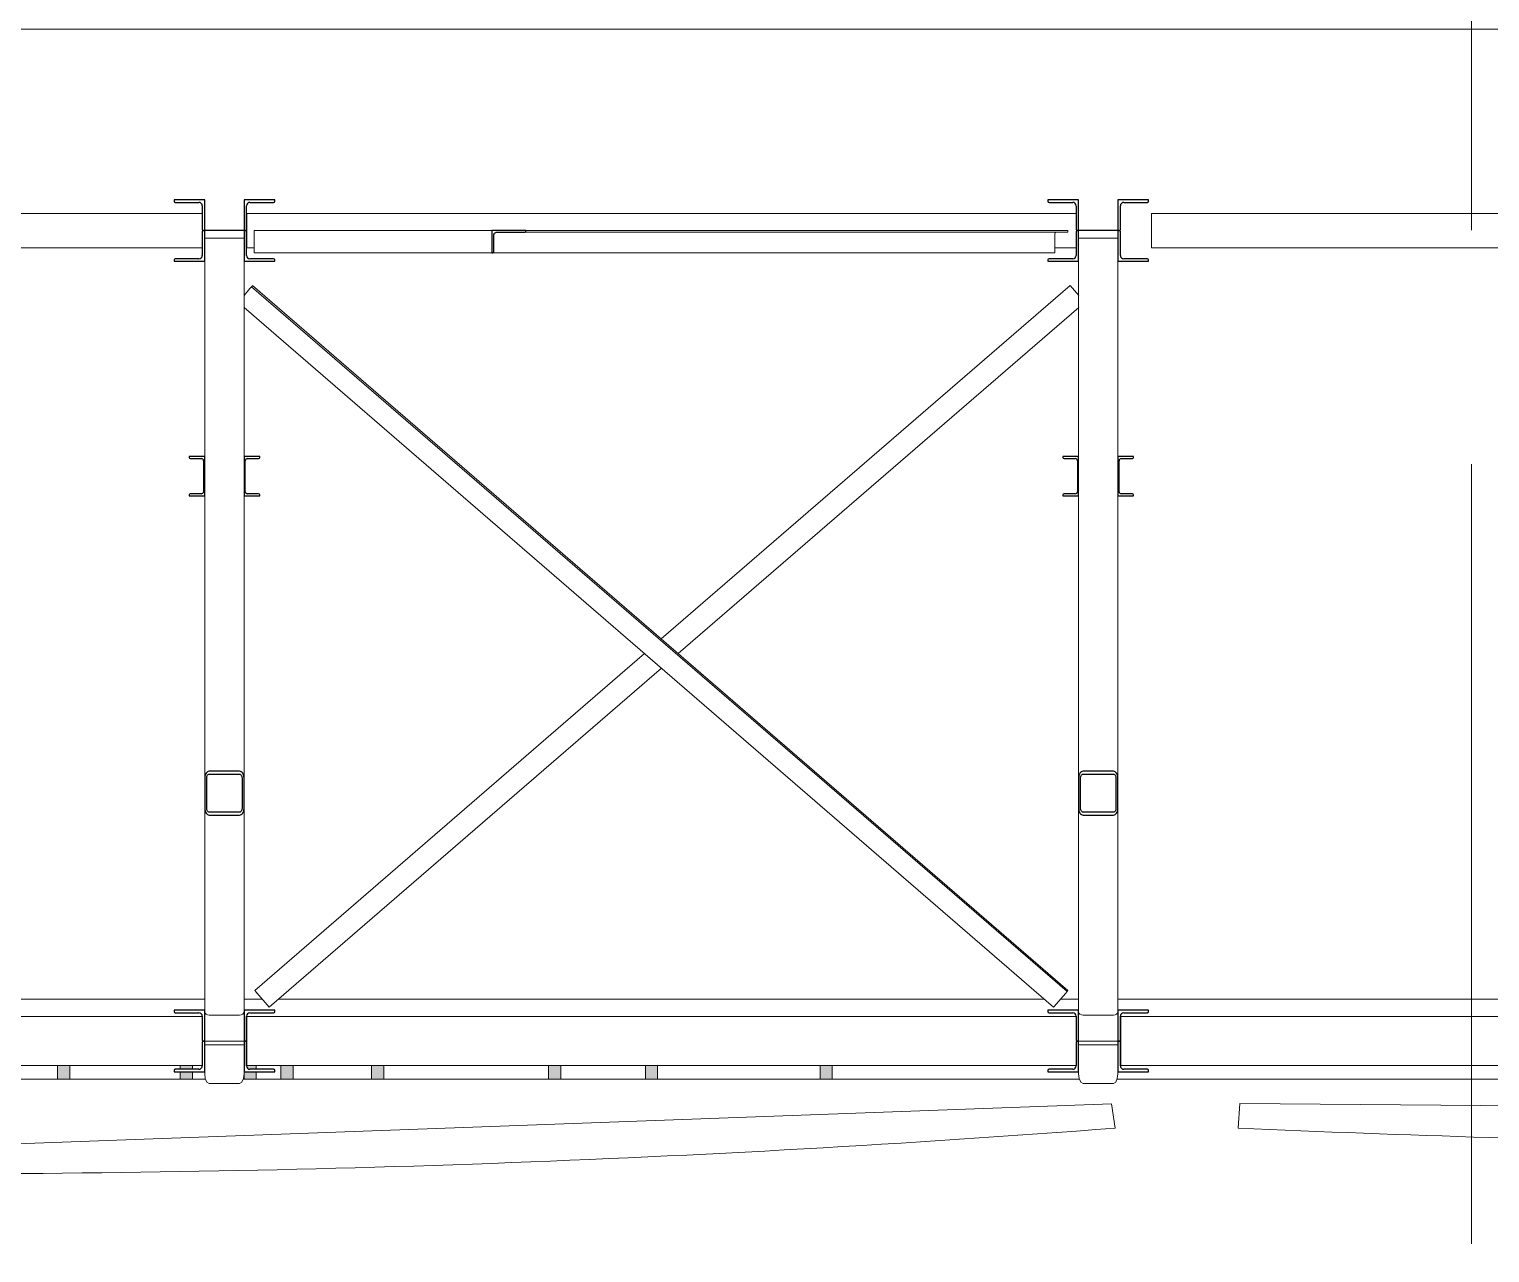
# Model space of a CAD drawing. Header units: millimetres. Extents: x 51154 to 151340, y -24069 to 30962.
# Drawn here: x 117057 to 123006, y 11468 to 16450 of the extents above; entities that cross this region are included whole.
import ezdxf

# ---------------------------------------------------------------- set-up
doc = ezdxf.new("R2010")
doc.units = ezdxf.units.MM
doc.linetypes.add('Осевые', pattern=[6350, 1270, -952.5, 3175, -952.5])
for name, color, linetype, lineweight in [('0-1', 7, 'Continuous', 5), ('0-2', 7, 'Continuous', 9), ('Каркас несущий', 7, 'Continuous', 9), ('Каркас несущий-1', 7, 'Continuous', 25), ('Мебель', 7, 'Continuous', 9), ('Оборудование', 7, 'Continuous', 9), ('Перекрытия', 7, 'Continuous', 9), ('Стены', 7, 'Continuous', 9)]:
    doc.layers.add(name, color=color, linetype=linetype, lineweight=lineweight)
doc.layers.add('Оборудование-1', color=7, linetype='Continuous', lineweight=9, true_color=0xbe8b69)
doc.layers.add('Оси-3', color=7, linetype='Осевые', lineweight=9, true_color=0xaaaaaa)

# ---------------------------------------------------------------- blocks, each defined once
blk = doc.blocks.new('Ламели - Ламели-V206-Разрез 1-1')
at = {"layer": 'Оборудование-1'}
h = blk.add_hatch(color=256, dxfattribs=at)
h.paths.add_polyline_path([(119616.6, 8440), (119616.6, 8457.6), (119566.6, 8457.6), (119566.6, 8440)], flags=0)
h.paths.add_polyline_path([(119616.6, 12175), (119616.6, 12230), (119566.6, 12230), (119566.6, 12175)], flags=0)
at = {"layer": 'Оборудование'}
for p, q in [((119566.6, 12175), (119566.6, 12230)), ((119616.6, 12175), (119616.6, 12230)), ((119566.6, 8440), (119566.6, 8457.6)), ((119616.6, 8440), (119616.6, 8457.6))]:
    blk.add_line(p, q, dxfattribs=at)
blk = doc.blocks.new('Ламели - Ламели-V207-Разрез 1-1')
at = {"layer": 'Оборудование-1'}
h = blk.add_hatch(color=256, dxfattribs=at)
h.paths.add_polyline_path([(118501.6, 8440), (118501.6, 8457.7), (118451.6, 8457.7), (118451.6, 8440)], flags=0)
h.paths.add_polyline_path([(118501.6, 12175), (118501.6, 12230), (118451.6, 12230), (118451.6, 12175)], flags=0)
at = {"layer": 'Оборудование'}
for p, q in [((118451.6, 12175), (118451.6, 12230)), ((118501.6, 12175), (118501.6, 12230)), ((118451.6, 8440), (118451.6, 8457.7)), ((118501.6, 8440), (118501.6, 8457.7))]:
    blk.add_line(p, q, dxfattribs=at)
blk = doc.blocks.new('Ламели - Ламели-V208-Разрез 1-1')
at = {"layer": 'Оборудование-1'}
h = blk.add_hatch(color=256, dxfattribs=at)
h.paths.add_polyline_path([(117931.6, 8440), (117981.6, 8440), (117981.6, 8457.7), (117931.6, 8457.7)], flags=0)
h.paths.add_polyline_path([(117931.6, 12175), (117981.6, 12175), (117981.6, 12205), (117931.6, 12205), (117931.6, 12176.9)], flags=0)
h.paths.add_polyline_path([(117957, 12215), (117981.6, 12215), (117981.6, 12230), (117942.9, 12230), (117942.9, 12225.9), (117945.7, 12219.1), (117955.6, 12215)], flags=0)
at = {"layer": 'Оборудование'}
for p, q in [((117931.6, 12175), (117931.6, 12300)), ((117981.6, 12215), (117981.6, 12230)), ((117981.6, 12175), (117981.6, 12205)), ((117931.6, 8440), (117931.6, 8457.7)), ((117981.6, 8440), (117981.6, 8457.7))]:
    blk.add_line(p, q, dxfattribs=at)
blk = doc.blocks.new('Ламели - Ламели-V209-Разрез 1-1')
at = {"layer": 'Оборудование-1'}
h = blk.add_hatch(color=256, dxfattribs=at)
h.paths.add_polyline_path([(117671.6, 8440), (117721.6, 8440), (117721.6, 8457.7), (117671.6, 8457.7)], flags=0)
h.paths.add_polyline_path([(117671.6, 12175), (117721.6, 12175), (117721.6, 12205), (117671.6, 12205)], flags=0)
h.paths.add_polyline_path([(117671.6, 12215), (117721.6, 12215), (117721.6, 12230), (117671.6, 12230)], flags=0)
at = {"layer": 'Оборудование'}
for p, q in [((117671.6, 12215), (117671.6, 12230)), ((117671.6, 12175), (117671.6, 12205)), ((117721.6, 12215), (117721.6, 12230)), ((117721.6, 12175), (117721.6, 12205)), ((117671.6, 8440), (117671.6, 8457.7)), ((117721.6, 8440), (117721.6, 8457.7))]:
    blk.add_line(p, q, dxfattribs=at)
blk = doc.blocks.new('Ламели - Ламели-V212-Разрез 1-1')
at = {"layer": 'Оборудование-1'}
h = blk.add_hatch(color=256, dxfattribs=at)
h.paths.add_polyline_path([(120328.2, 8440), (120328.2, 8550), (120281.6, 8550), (120281.6, 8457.4), (120278.2, 8457.4), (120278.2, 8440)], flags=0)
h.paths.add_polyline_path([(120278.2, 12175), (120328.2, 12175), (120328.2, 12230), (120278.2, 12230)], flags=0)
at = {"layer": 'Оборудование'}
for p, q in [((120278.2, 12175), (120278.2, 12230)), ((120328.2, 12175), (120328.2, 12230)), ((120328.2, 8440), (120328.2, 8550)), ((120278.2, 8440), (120278.2, 8457.4))]:
    blk.add_line(p, q, dxfattribs=at)
blk = doc.blocks.new('510HO_ламели зала_rvt-1-Разрез 1-1')
at = {"layer": '0-2'}
for name, p in [('Ламели - Ламели-V208-Разрез 1-1', (0, 0)), ('Ламели - Ламели-V207-Разрез 1-1', (-1280, 0)), ('Ламели - Ламели-V209-Разрез 1-1', (0, 0)), ('Ламели - Ламели-V207-Разрез 1-1', (-370, 0)), ('Ламели - Ламели-V207-Разрез 1-1', (0, 0)), ('Ламели - Ламели-V207-Разрез 1-1', (720, 0)), ('Ламели - Ламели-V206-Разрез 1-1', (0, 0)), ('Ламели - Ламели-V212-Разрез 1-1', (0, 0))]:
    blk.add_blockref(name, p, dxfattribs=at)
blk = doc.blocks.new('Уголки стальные горячекатанные равнополочные ГОСТ 8509-93 - L125x10-500846-Разрез 1-1')
at = {"layer": 'Каркас несущий-1'}
for p, q in [((110641.6, 12325.4), (110641.6, 12229)), ((110651.6, 12330), (110646.2, 12330)), ((110651.6, 12205), (110651.6, 12330)), ((110526.6, 12210.4), (110526.6, 12205)), ((110526.6, 12205), (110651.6, 12205)), ((110627.6, 12215), (110531.2, 12215))]:
    blk.add_line(p, q, dxfattribs=at)
for centre, radius, start, end in [((110646.2, 12325.4), 4.6, 90, 180), ((110531.2, 12210.4), 4.6, 90, 180), ((110627.6, 12229), 14, 270, 0)]:
    blk.add_arc(centre, radius, start, end, dxfattribs=at)
blk = doc.blocks.new('Уголки стальные горячекатанные равнополочные ГОСТ 8509-93 - L125x10-500821-Разрез 1-1')
at = {"layer": 'Каркас несущий-1'}
for p, q in [((110817, 12330), (110811.6, 12330)), ((110811.6, 12330), (110811.6, 12205)), ((110821.6, 12229), (110821.6, 12325.4)), ((110811.6, 12205), (110936.6, 12205)), ((110932, 12215), (110835.6, 12215)), ((110936.6, 12205), (110936.6, 12210.4))]:
    blk.add_line(p, q, dxfattribs=at)
for centre, radius, start, end in [((110817, 12325.4), 4.6, 0, 90), ((110835.6, 12229), 14, 180, 270), ((110932, 12210.4), 4.6, 0, 90)]:
    blk.add_arc(centre, radius, start, end, dxfattribs=at)
blk = doc.blocks.new('Уголки стальные горячекатанные равнополочные ГОСТ 8509-93 - L125x10-499636-Разрез 1-1')
at = {"layer": 'Каркас несущий-1'}
for p, q in [((110641.6, 15625.4), (110641.6, 15529)), ((110651.6, 15630), (110646.2, 15630)), ((110651.6, 15505), (110651.6, 15630)), ((110526.6, 15510.4), (110526.6, 15505)), ((110526.6, 15505), (110651.6, 15505)), ((110627.6, 15515), (110531.2, 15515))]:
    blk.add_line(p, q, dxfattribs=at)
for centre, radius, start, end in [((110646.2, 15625.4), 4.6, 90, 180), ((110531.2, 15510.4), 4.6, 90, 180), ((110627.6, 15529), 14, 270, 0)]:
    blk.add_arc(centre, radius, start, end, dxfattribs=at)
blk = doc.blocks.new('Уголки стальные горячекатанные равнополочные ГОСТ 8509-93 - L125x10-499645-Разрез 1-1')
at = {"layer": 'Каркас несущий-1'}
for p, q in [((110817, 15630), (110811.6, 15630)), ((110811.6, 15630), (110811.6, 15505)), ((110821.6, 15529), (110821.6, 15625.4)), ((110811.6, 15505), (110936.6, 15505)), ((110932, 15515), (110835.6, 15515)), ((110936.6, 15505), (110936.6, 15510.4))]:
    blk.add_line(p, q, dxfattribs=at)
for centre, radius, start, end in [((110817, 15625.4), 4.6, 0, 90), ((110835.6, 15529), 14, 180, 270), ((110932, 15510.4), 4.6, 0, 90)]:
    blk.add_arc(centre, radius, start, end, dxfattribs=at)
blk = doc.blocks.new('Профили стальные гнутые замкнутые сварные квадратные ГОСТ  30245-2003 - 160x120x8-513629-Разрез 1-1')
at = {"layer": 'Каркас несущий'}
for p, q in [((110651.6, 13277), (110651.6, 12448)), ((110811.6, 12448), (110811.6, 13277)), ((110793.6, 12435.9), (110669.6, 12435.9))]:
    blk.add_line(p, q, dxfattribs=at)
for centre, start_param, end_param in [((110669.6, 12448), 3.141593, 4.712389), ((110793.6, 12448), 4.712389, 6.283185)]:
    blk.add_ellipse(centre, major_axis=(18, 0), ratio=0.672673, start_param=start_param, end_param=end_param, dxfattribs=at)
at = {"layer": 'Каркас несущий-1'}
for p, q in [((110651.6, 13401.8), (110651.6, 13277)), ((110659.6, 13277), (110659.6, 13401.8)), ((110793.6, 13428.6), (110669.6, 13428.6)), ((110669.6, 13416.7), (110793.6, 13416.7)), ((110803.6, 13401.8), (110803.6, 13277)), ((110811.6, 13277), (110811.6, 13401.8)), ((110793.6, 13262.1), (110669.6, 13262.1)), ((110669.6, 13250.2), (110793.6, 13250.2))]:
    blk.add_line(p, q, dxfattribs=at)
at = {"layer": 'Каркас несущий-1', "flags": 128}
for points in [[(110669.6, 13428.6), (110666.1, 13428.1), (110662.7, 13426.6), (110659.6, 13424.1), (110656.9, 13420.8), (110654.7, 13416.7), (110653, 13412.1), (110652, 13407.1), (110651.6, 13401.8)], [(110659.6, 13401.8), (110659.8, 13404.7), (110660.4, 13407.5), (110661.3, 13410.1), (110662.6, 13412.4), (110664.1, 13414.2), (110665.8, 13415.6), (110667.7, 13416.4), (110669.6, 13416.7)], [(110811.6, 13401.8), (110811.3, 13407.1), (110810.3, 13412.1), (110808.6, 13416.7), (110806.4, 13420.8), (110803.6, 13424.1), (110800.5, 13426.6), (110797.1, 13428.1), (110793.6, 13428.6)], [(110793.6, 13416.7), (110795.6, 13416.4), (110797.5, 13415.6), (110799.2, 13414.2), (110800.7, 13412.4), (110801.9, 13410.1), (110802.9, 13407.5), (110803.4, 13404.7), (110803.6, 13401.8)], [(110651.6, 13277), (110652, 13271.7), (110653, 13266.7), (110654.7, 13262.1), (110656.9, 13258), (110659.6, 13254.7), (110662.7, 13252.2), (110666.1, 13250.7), (110669.6, 13250.2)], [(110669.6, 13262.1), (110667.7, 13262.4), (110665.8, 13263.2), (110664.1, 13264.6), (110662.6, 13266.5), (110661.3, 13268.7), (110660.4, 13271.3), (110659.8, 13274.1), (110659.6, 13277)], [(110803.6, 13277), (110803.4, 13274.1), (110802.9, 13271.3), (110801.9, 13268.7), (110800.7, 13266.5), (110799.2, 13264.6), (110797.5, 13263.2), (110795.6, 13262.4), (110793.6, 13262.1)], [(110793.6, 13250.2), (110797.1, 13250.7), (110800.5, 13252.2), (110803.6, 13254.7), (110806.4, 13258), (110808.6, 13262.1), (110810.3, 13266.7), (110811.3, 13271.7), (110811.6, 13277)]]:
    blk.add_lwpolyline(points, dxfattribs=at)
blk = doc.blocks.new('Швеллеры стальные горячекатанные ГОСТ 8240-97_П_ - 16П-513388-Разрез 1-1')
at = {"layer": 'Каркас несущий-1'}
for p, q in [((110875.6, 14710), (110811.6, 14710)), ((110811.6, 14710), (110811.6, 14550)), ((110825.1, 14701.6), (110870.6, 14701.6)), ((110875.6, 14706.6), (110875.6, 14710)), ((110816.6, 14566.9), (110816.6, 14693.1)), ((110811.6, 14550), (110875.6, 14550)), ((110870.6, 14558.4), (110825.1, 14558.4)), ((110875.6, 14550), (110875.6, 14553.4))]:
    blk.add_line(p, q, dxfattribs=at)
for centre, radius, start, end in [((110825.1, 14693.1), 8.5, 90, 180), ((110870.6, 14706.6), 5, 270, 0), ((110825.1, 14566.9), 8.5, 180, 270), ((110870.6, 14553.4), 5, 0, 90)]:
    blk.add_arc(centre, radius, start, end, dxfattribs=at)
blk = doc.blocks.new('Швеллеры стальные горячекатанные ГОСТ 8240-97_П_ - 16П-513411-Разрез 1-1')
at = {"layer": 'Каркас несущий-1'}
for p, q in [((114211.6, 14710), (114147.6, 14710)), ((114147.6, 14710), (114147.6, 14706.6)), ((114152.6, 14701.6), (114198.1, 14701.6)), ((114211.6, 14550), (114211.6, 14710)), ((114206.6, 14693.1), (114206.6, 14566.9)), ((114147.6, 14553.4), (114147.6, 14550)), ((114147.6, 14550), (114211.6, 14550)), ((114198.1, 14558.4), (114152.6, 14558.4))]:
    blk.add_line(p, q, dxfattribs=at)
for centre, radius, start, end in [((114152.6, 14706.6), 5, 180, 270), ((114198.1, 14693.1), 8.5, 0, 90), ((114152.6, 14553.4), 5, 90, 180), ((114198.1, 14566.9), 8.5, 270, 0)]:
    blk.add_arc(centre, radius, start, end, dxfattribs=at)
blk = doc.blocks.new('Швеллеры стальные горячекатанные ГОСТ 8240-97_П_ - 14П-515913-Разрез 1-1')
at = {"layer": 'Каркас несущий'}
for p, q in [((110822.9, 15560), (110822.9, 15700)), ((110822.9, 15700), (114201.6, 15700)), ((114201.6, 15560), (110822.9, 15560))]:
    blk.add_line(p, q, dxfattribs=at)
blk = doc.blocks.new('Швеллеры стальные горячекатанные ГОСТ 8240-97_П_ - 14П-V8-Разрез 1-1')
at = {"layer": 'Каркас несущий'}
for p, q in [((117942.9, 15560), (117942.9, 15700)), ((117942.9, 15700), (121321.6, 15700)), ((117973, 15560), (117942.9, 15560)), ((121321.6, 15560), (121234.8, 15560))]:
    blk.add_line(p, q, dxfattribs=at)
blk = doc.blocks.new('Швеллеры стальные горячекатанные ГОСТ 8240-97_П_ - 14П-V9-Разрез 1-1')
at = {"layer": 'Каркас несущий'}
for p, q in [((121627.9, 15560), (121627.9, 15700)), ((121627.9, 15700), (124881.6, 15700)), ((124891.6, 15700), (125012.9, 15700)), ((125012.9, 15700), (125012.9, 15630)), ((124881.6, 15560), (121627.9, 15560))]:
    blk.add_line(p, q, dxfattribs=at)
blk = doc.blocks.new('Уголки стальные горячекатанные равнополочные ГОСТ 8509-93 - L90x6-516933-Разрез 1-1')
at = {"layer": 'Каркас несущий'}
for p, q in [((117973, 15540), (117973, 15630)), ((118940.6, 15630), (117973, 15630)), ((117973, 15540), (118940.6, 15540))]:
    blk.add_line(p, q, dxfattribs=at)
at = {"layer": 'Каркас несущий-1'}
for p, q in [((119080.2, 15630), (118940.6, 15630)), ((118940.6, 15630), (118940.6, 15540)), ((118949.9, 15543.3), (118949.9, 15614)), ((118965.4, 15624), (119075.1, 15624)), ((119080.2, 15627.3), (119080.2, 15630)), ((118940.6, 15540), (118944.7, 15540))]:
    blk.add_line(p, q, dxfattribs=at)
at = {"layer": 'Каркас несущий-1', "flags": 128}
for points in [[(118949.9, 15614), (118950.2, 15616), (118951, 15617.8), (118952.5, 15619.6), (118954.4, 15621.1), (118956.8, 15622.3), (118959.4, 15623.2), (118962.4, 15623.8), (118965.4, 15624)], [(119075.1, 15624), (119076.1, 15624.1), (119077.1, 15624.3), (119077.9, 15624.6), (119078.7, 15625), (119079.4, 15625.5), (119079.8, 15626), (119080.1, 15626.7), (119080.2, 15627.3)], [(118944.7, 15540), (118945.7, 15540.1), (118946.7, 15540.3), (118947.6, 15540.6), (118948.4, 15541), (118949, 15541.5), (118949.5, 15542), (118949.8, 15542.7), (118949.9, 15543.3)]]:
    blk.add_lwpolyline(points, dxfattribs=at)
blk = doc.blocks.new('Уголки стальные горячекатанные равнополочные ГОСТ 8509-93 - L90x6-516934-Разрез 1-1')
at = {"layer": 'Каркас несущий'}
for p, q in [((118031.5, 15630), (117974.7, 15630)), ((118031.5, 15630), (121287.9, 15630)), ((118965.4, 15624), (121285.8, 15624)), ((121234.8, 15614), (121234.8, 15543.3)), ((121287.9, 15630), (121287.9, 15627.3)), ((117976.4, 15540), (121232.7, 15540))]:
    blk.add_line(p, q, dxfattribs=at)
for centre, major_axis, start_param, end_param in [((121241.1, 15614), (0, 10), 0, 1.570796), ((121285.8, 15627.3), (0, 3.3), 3.141593, 4.712389), ((121232.7, 15543.3), (0, 3.3), 3.141593, 4.712389)]:
    blk.add_ellipse(centre, major_axis=major_axis, ratio=0.631576, start_param=start_param, end_param=end_param, dxfattribs=at)
blk = doc.blocks.new('Швеллеры стальные горячекатанные ГОСТ 8240-97_П_ - 20П-524890-Разрез 1-1')
at = {"layer": 'Каркас несущий'}
for p, q in [((110822.9, 12230), (110822.9, 12430)), ((110822.9, 12430), (114201.7, 12430)), ((110822.9, 12426.5), (110822.9, 12422.6)), ((110822.9, 12421), (110822.9, 12411.5)), ((110822.9, 12248.5), (110822.9, 12239)), ((110822.9, 12236.6), (110822.9, 12233.5)), ((114201.7, 12230), (110822.9, 12230))]:
    blk.add_line(p, q, dxfattribs=at)
blk = doc.blocks.new('Уголки стальные горячекатанные равнополочные ГОСТ 8509-93 - L90x6-525304-Разрез 1-1')
at = {"layer": 'Каркас несущий'}
for p, q in [((119631.6, 13967.2), (121297.3, 15405.9)), ((121297.3, 15405.9), (121331.7, 15366.2)), ((121307.8, 15393.8), (121303.1, 15399.2)), ((119700.5, 13907.7), (121331.7, 15316.7)), ((117975.1, 12536.3), (119563.5, 13908.4)), ((118033.9, 12468.2), (119632.4, 13848.9)), ((118033.9, 12468.2), (117975.1, 12536.3)), ((117980.9, 12529.6), (117985.5, 12524.2))]:
    blk.add_line(p, q, dxfattribs=at)
blk = doc.blocks.new('Уголки стальные горячекатанные равнополочные ГОСТ 8509-93 - L90x6-525309-Разрез 1-1')
at = {"layer": 'Каркас несущий'}
for p, q in [((117931.6, 15366.2), (117955.5, 15393.8)), ((117955.5, 15393.8), (117962, 15401.4)), ((117962, 15401.4), (117964.2, 15403.9)), ((117962, 15401.4), (121284.3, 12531.8)), ((117964.2, 15403.9), (117966, 15405.9)), ((117966, 15405.9), (121288.2, 12536.3)), ((117931.6, 15316.7), (121229.4, 12468.2)), ((121229.4, 12468.2), (117931.6, 15316.7)), ((121277.7, 12524.2), (121231.5, 12470.7)), ((121284.3, 12531.8), (121277.7, 12524.2)), ((121286.4, 12534.3), (121284.3, 12531.8)), ((121288.2, 12536.3), (121286.4, 12534.3)), ((121231.5, 12470.7), (121229.4, 12468.2))]:
    blk.add_line(p, q, dxfattribs=at)
blk = doc.blocks.new('Рефлектор_2 - Рефлектор_2-6393335-Разрез 1-1')
at = {"layer": 'Мебель'}
for p, q in [((116404.8, 11889.4), (121465, 12074.1)), ((121465, 12074.1), (121480.8, 11975.1)), ((121980.8, 11975.4), (121987.8, 12075.1)), ((121987.8, 12075.1), (126076.6, 12040.8))]:
    blk.add_line(p, q, dxfattribs=at)
for centre, radius, start, end in [((116601.5, 75914.2), 64125, 269.818023, 274.363956), ((125503.2, 92554), 80655.6, 267.496981, 270.407326)]:
    blk.add_arc(centre, radius, start, end, dxfattribs=at)

msp = doc.modelspace()

# ---------------------------------------------------------------- linework, layer by layer
at = {"layer": 'Каркас несущий'}
for p, q in [((117771.6, 15631.2), (117771.6, 12196.3)), ((117771.6, 15631.2), (117789.6, 15631.2)), ((117771.6, 15630), (117771.6, 12314.9)), ((117771.6, 15630), (117789.6, 15630)), ((117771.6, 15612.3), (117771.6, 12463.7)), ((117771.6, 15599.6), (117771.6, 12328.8)), ((117771.6, 15599.6), (117789.6, 15599.6)), ((117789.6, 15631.2), (117774, 15631.2)), ((117789.6, 15630), (117774, 15630)), ((117789.6, 15599.6), (117774, 15599.6)), ((117789.6, 15630), (117781.1, 15630)), ((117781.1, 15630), (117789.6, 15630)), ((117789.6, 15631.2), (117784.6, 15631.2)), ((117784.6, 15631.2), (117789.6, 15631.2)), ((117789.6, 15599.6), (117784.6, 15599.6)), ((117784.6, 15599.6), (117789.6, 15599.6)), ((117789.6, 15631.2), (117913.6, 15631.2)), ((117789.6, 15631.2), (117913.6, 15631.2)), ((117789.6, 15630), (117913.6, 15630)), ((117789.6, 15630), (117913.6, 15630)), ((117789.6, 15599.6), (117913.6, 15599.6)), ((117789.6, 15599.6), (117913.6, 15599.6)), ((117913.6, 15631.2), (117931.6, 15631.2)), ((117929.2, 15631.2), (117913.6, 15631.2)), ((117913.6, 15631.2), (117918.6, 15631.2)), ((117918.6, 15631.2), (117913.6, 15631.2)), ((117929.2, 15630), (117913.6, 15630)), ((117913.6, 15630), (117931.6, 15630)), ((117922.1, 15630), (117913.6, 15630)), ((117913.6, 15630), (117922.1, 15630)), ((117913.6, 15599.6), (117931.6, 15599.6)), ((117929.2, 15599.6), (117913.6, 15599.6)), ((117913.6, 15599.6), (117918.6, 15599.6)), ((117918.6, 15599.6), (117913.6, 15599.6)), ((117931.6, 15366.2), (117931.6, 15631.2)), ((117931.6, 15366.2), (117931.6, 15630)), ((117931.6, 15366.2), (117931.6, 15612.3)), ((117931.6, 12328.8), (117931.6, 15599.6)), ((121331.6, 15631.2), (121331.6, 15366.2)), ((121331.6, 15631.2), (121349.6, 15631.2)), ((121331.6, 15630), (121331.6, 15366.2)), ((121331.6, 15630), (121349.6, 15630)), ((121331.6, 15612.3), (121331.6, 15366.2)), ((121331.6, 15599.6), (121331.6, 12328.8)), ((121331.6, 15599.6), (121349.6, 15599.6)), ((121349.6, 15631.2), (121334, 15631.2)), ((121349.6, 15630), (121334, 15630)), ((121349.6, 15599.6), (121334, 15599.6)), ((121349.6, 15630), (121341.1, 15630)), ((121341.1, 15630), (121349.6, 15630)), ((121349.6, 15631.2), (121344.6, 15631.2)), ((121344.6, 15631.2), (121349.6, 15631.2)), ((121349.6, 15599.6), (121344.6, 15599.6)), ((121344.6, 15599.6), (121349.6, 15599.6)), ((121349.6, 15631.2), (121473.6, 15631.2)), ((121349.6, 15631.2), (121473.6, 15631.2)), ((121349.6, 15630), (121473.6, 15630)), ((121349.6, 15630), (121473.6, 15630)), ((121349.6, 15599.6), (121473.6, 15599.6)), ((121349.6, 15599.6), (121473.6, 15599.6)), ((121473.6, 15631.2), (121491.6, 15631.2)), ((121489.2, 15631.2), (121473.6, 15631.2)), ((121473.6, 15631.2), (121478.6, 15631.2)), ((121478.6, 15631.2), (121473.6, 15631.2)), ((121489.2, 15630), (121473.6, 15630)), ((121473.6, 15630), (121491.6, 15630)), ((121482.1, 15630), (121473.6, 15630)), ((121473.6, 15630), (121482.1, 15630)), ((121473.6, 15599.6), (121491.6, 15599.6)), ((121489.2, 15599.6), (121473.6, 15599.6)), ((121473.6, 15599.6), (121478.6, 15599.6)), ((121478.6, 15599.6), (121473.6, 15599.6)), ((121491.6, 12196.3), (121491.6, 15631.2)), ((121491.6, 12314.9), (121491.6, 15630)), ((121491.6, 12463.7), (121491.6, 15612.3)), ((121491.6, 12328.8), (121491.6, 15599.6)), ((117931.6, 12314.9), (117931.6, 15316.7)), ((117931.6, 12463.7), (117931.6, 15316.7)), ((117931.6, 12196.3), (117931.6, 15316.7)), ((121331.6, 15316.7), (121331.6, 12314.9)), ((121331.6, 15316.7), (121331.6, 12463.7)), ((121331.6, 15316.7), (121331.6, 12196.3)), ((117771.6, 12196.3), (117771.6, 12463.7)), ((117771.6, 12463.7), (117771.6, 12196.3)), ((117931.6, 12463.7), (117931.6, 12196.3)), ((117931.6, 12196.3), (117931.6, 12463.7)), ((121331.6, 12196.3), (121331.6, 12463.7)), ((121331.6, 12463.7), (121331.6, 12196.3)), ((121491.6, 12463.7), (121491.6, 12196.3)), ((121491.6, 12196.3), (121491.6, 12463.7)), ((117789.6, 12328.8), (117771.6, 12328.8)), ((117774, 12328.8), (117789.6, 12328.8)), ((117789.6, 12328.8), (117784.6, 12328.8)), ((117784.6, 12328.8), (117789.6, 12328.8)), ((117913.6, 12328.8), (117789.6, 12328.8)), ((117913.6, 12328.8), (117789.6, 12328.8)), ((117913.6, 12328.8), (117918.6, 12328.8)), ((117918.6, 12328.8), (117913.6, 12328.8)), ((117913.6, 12328.8), (117929.2, 12328.8)), ((117931.6, 12328.8), (117913.6, 12328.8)), ((121349.6, 12328.8), (121331.6, 12328.8)), ((121334, 12328.8), (121349.6, 12328.8)), ((121349.6, 12328.8), (121344.6, 12328.8)), ((121344.6, 12328.8), (121349.6, 12328.8)), ((121473.6, 12328.8), (121349.6, 12328.8)), ((121473.6, 12328.8), (121349.6, 12328.8)), ((121473.6, 12328.8), (121478.6, 12328.8)), ((121478.6, 12328.8), (121473.6, 12328.8)), ((121473.6, 12328.8), (121489.2, 12328.8)), ((121491.6, 12328.8), (121473.6, 12328.8)), ((117789.6, 12314.9), (117771.6, 12314.9)), ((117774, 12314.9), (117789.6, 12314.9)), ((117789.6, 12314.9), (117781.1, 12314.9)), ((117781.1, 12314.9), (117789.6, 12314.9)), ((117913.6, 12314.9), (117789.6, 12314.9)), ((117913.6, 12314.9), (117789.6, 12314.9)), ((117922.1, 12314.9), (117913.6, 12314.9)), ((117913.6, 12314.9), (117922.1, 12314.9)), ((117931.6, 12314.9), (117913.6, 12314.9)), ((117913.6, 12314.9), (117929.2, 12314.9)), ((121349.6, 12314.9), (121331.6, 12314.9)), ((121334, 12314.9), (121349.6, 12314.9)), ((121349.6, 12314.9), (121341.1, 12314.9)), ((121341.1, 12314.9), (121349.6, 12314.9)), ((121473.6, 12314.9), (121349.6, 12314.9)), ((121473.6, 12314.9), (121349.6, 12314.9)), ((121482.1, 12314.9), (121473.6, 12314.9)), ((121473.6, 12314.9), (121482.1, 12314.9)), ((121491.6, 12314.9), (121473.6, 12314.9)), ((121473.6, 12314.9), (121489.2, 12314.9)), ((117913.6, 12157.5), (117789.6, 12157.5)), ((117789.6, 12157.5), (117913.6, 12157.5)), ((121473.6, 12157.5), (121349.6, 12157.5)), ((121349.6, 12157.5), (121473.6, 12157.5))]:
    msp.add_line(p, q, dxfattribs=at)
at = {"layer": 'Каркас несущий', "flags": 128}
for points in [[(117789.6, 12157.5), (117780.6, 12162.7), (117774, 12176.9), (117771.6, 12196.3)], [(117771.6, 12196.3), (117774, 12176.9), (117780.6, 12162.7), (117789.6, 12157.5)], [(117931.6, 12196.3), (117929.2, 12176.9), (117922.6, 12162.7), (117913.6, 12157.5)], [(117913.6, 12157.5), (117922.6, 12162.7), (117929.2, 12176.9), (117931.6, 12196.3)], [(121349.6, 12157.5), (121340.6, 12162.7), (121334, 12176.9), (121331.6, 12196.3)], [(121331.6, 12196.3), (121334, 12176.9), (121340.6, 12162.7), (121349.6, 12157.5)], [(121491.6, 12196.3), (121489.2, 12176.9), (121482.6, 12162.7), (121473.6, 12157.5)], [(121473.6, 12157.5), (121482.6, 12162.7), (121489.2, 12176.9), (121491.6, 12196.3)]]:
    msp.add_lwpolyline(points, dxfattribs=at)
at = {"layer": 'Оси-3'}
msp.add_line((122931.6, -22468.7), (122931.6, 29000), dxfattribs=at)
at = {"layer": 'Перекрытия'}
for p, q in [((114371.6, 12500), (117771.6, 12500)), ((117771.7, 12500), (116431.3, 12500)), ((117931.6, 12500), (118006.4, 12500)), ((118006.5, 12500), (117931.6, 12500)), ((118070.7, 12500), (121192.6, 12500)), ((120873.5, 12500), (118070.8, 12500)), ((118651.3, 12500), (119546.6, 12500)), ((121192.8, 12500), (120817.5, 12500)), ((120817.5, 12500), (120873.5, 12500)), ((121256.8, 12500), (121331.6, 12500)), ((121331.8, 12500), (121256.9, 12500)), ((121491.6, 12500), (124891.6, 12500)), ((124892, 12500), (121492, 12500)), ((122382, 12500), (122781.6, 12500))]:
    msp.add_line(p, q, dxfattribs=at)
at = {"layer": 'Стены'}
for p, q in [((128781.6, 16450), (110481.6, 16450)), ((114371.6, 12500), (117771.6, 12500)), ((117931.6, 12500), (118006.4, 12500)), ((118070.7, 12500), (121192.6, 12500)), ((121192.7, 12500), (120774.1, 12500)), ((120805.6, 12500), (120816.3, 12500)), ((120868.5, 12500), (121192.8, 12500)), ((121256.8, 12500), (121331.6, 12500)), ((121331.9, 12500), (121256.9, 12500)), ((121257, 12500), (121331.6, 12500)), ((121491.6, 12500), (124891.6, 12500)), ((124892.2, 12500), (121492, 12500)), ((121492, 12500), (124891.8, 12500)), ((117774.9, 12175), (114368.3, 12175)), ((121334.9, 12175), (117928.3, 12175)), ((124894.9, 12175), (121488.3, 12175))]:
    msp.add_line(p, q, dxfattribs=at)

# ---------------------------------------------------------------- block references
at = {"layer": '0-1'}
msp.add_blockref('510HO_ламели зала_rvt-1-Разрез 1-1', (0, 0), dxfattribs=at)
at = {"layer": 'Каркас несущий', "rotation": 180}
for name, p in [('Уголки стальные горячекатанные равнополочные ГОСТ 8509-93 - L125x10-499645-Разрез 1-1', (228583.2, 31260)), ('Уголки стальные горячекатанные равнополочные ГОСТ 8509-93 - L125x10-499636-Разрез 1-1', (228583.2, 31260)), ('Уголки стальные горячекатанные равнополочные ГОСТ 8509-93 - L125x10-499645-Разрез 1-1', (232143.2, 31260)), ('Уголки стальные горячекатанные равнополочные ГОСТ 8509-93 - L125x10-499636-Разрез 1-1', (232143.2, 31260)), ('Уголки стальные горячекатанные равнополочные ГОСТ 8509-93 - L125x10-500821-Разрез 1-1', (228583.2, 24660)), ('Уголки стальные горячекатанные равнополочные ГОСТ 8509-93 - L125x10-500846-Разрез 1-1', (228583.2, 24660)), ('Уголки стальные горячекатанные равнополочные ГОСТ 8509-93 - L125x10-500821-Разрез 1-1', (232143.2, 24660)), ('Уголки стальные горячекатанные равнополочные ГОСТ 8509-93 - L125x10-500846-Разрез 1-1', (232143.2, 24660))]:
    msp.add_blockref(name, p, dxfattribs=at)
at = {"layer": 'Каркас несущий'}
for name, p in [('Швеллеры стальные горячекатанные ГОСТ 8240-97_П_ - 14П-515913-Разрез 1-1', (3560, 0)), ('Швеллеры стальные горячекатанные ГОСТ 8240-97_П_ - 14П-V8-Разрез 1-1', (0, 0)), ('Швеллеры стальные горячекатанные ГОСТ 8240-97_П_ - 14П-V9-Разрез 1-1', (0, 0)), ('Уголки стальные горячекатанные равнополочные ГОСТ 8509-93 - L125x10-499636-Разрез 1-1', (7120, 0)), ('Уголки стальные горячекатанные равнополочные ГОСТ 8509-93 - L125x10-499645-Разрез 1-1', (7120, 0)), ('Уголки стальные горячекатанные равнополочные ГОСТ 8509-93 - L90x6-516933-Разрез 1-1', (0, 0)), ('Уголки стальные горячекатанные равнополочные ГОСТ 8509-93 - L90x6-516934-Разрез 1-1', (0, 0)), ('Уголки стальные горячекатанные равнополочные ГОСТ 8509-93 - L125x10-499636-Разрез 1-1', (10680, 0)), ('Уголки стальные горячекатанные равнополочные ГОСТ 8509-93 - L125x10-499645-Разрез 1-1', (10680, 0)), ('Уголки стальные горячекатанные равнополочные ГОСТ 8509-93 - L90x6-525309-Разрез 1-1', (0, 0)), ('Уголки стальные горячекатанные равнополочные ГОСТ 8509-93 - L90x6-525304-Разрез 1-1', (0, 0)), ('Швеллеры стальные горячекатанные ГОСТ 8240-97_П_ - 16П-513411-Разрез 1-1', (3560, 0)), ('Швеллеры стальные горячекатанные ГОСТ 8240-97_П_ - 16П-513388-Разрез 1-1', (7120, 0)), ('Швеллеры стальные горячекатанные ГОСТ 8240-97_П_ - 16П-513411-Разрез 1-1', (7120, 0)), ('Швеллеры стальные горячекатанные ГОСТ 8240-97_П_ - 16П-513388-Разрез 1-1', (10680, 0)), ('Профили стальные гнутые замкнутые сварные квадратные ГОСТ  30245-2003 - 160x120x8-513629-Разрез 1-1', (7120, 0)), ('Профили стальные гнутые замкнутые сварные квадратные ГОСТ  30245-2003 - 160x120x8-513629-Разрез 1-1', (10680, 0)), ('Швеллеры стальные горячекатанные ГОСТ 8240-97_П_ - 20П-524890-Разрез 1-1', (3560, 0)), ('Швеллеры стальные горячекатанные ГОСТ 8240-97_П_ - 20П-524890-Разрез 1-1', (7120, 0)), ('Швеллеры стальные горячекатанные ГОСТ 8240-97_П_ - 20П-524890-Разрез 1-1', (10680, 0)), ('Уголки стальные горячекатанные равнополочные ГОСТ 8509-93 - L125x10-500846-Разрез 1-1', (7120, 0)), ('Уголки стальные горячекатанные равнополочные ГОСТ 8509-93 - L125x10-500821-Разрез 1-1', (7120, 0)), ('Уголки стальные горячекатанные равнополочные ГОСТ 8509-93 - L125x10-500846-Разрез 1-1', (10680, 0)), ('Уголки стальные горячекатанные равнополочные ГОСТ 8509-93 - L125x10-500821-Разрез 1-1', (10680, 0))]:
    msp.add_blockref(name, p, dxfattribs=at)
at = {"layer": 'Мебель'}
msp.add_blockref('Рефлектор_2 - Рефлектор_2-6393335-Разрез 1-1', (0, 0), dxfattribs=at)

doc.saveas('drawing.dxf')
